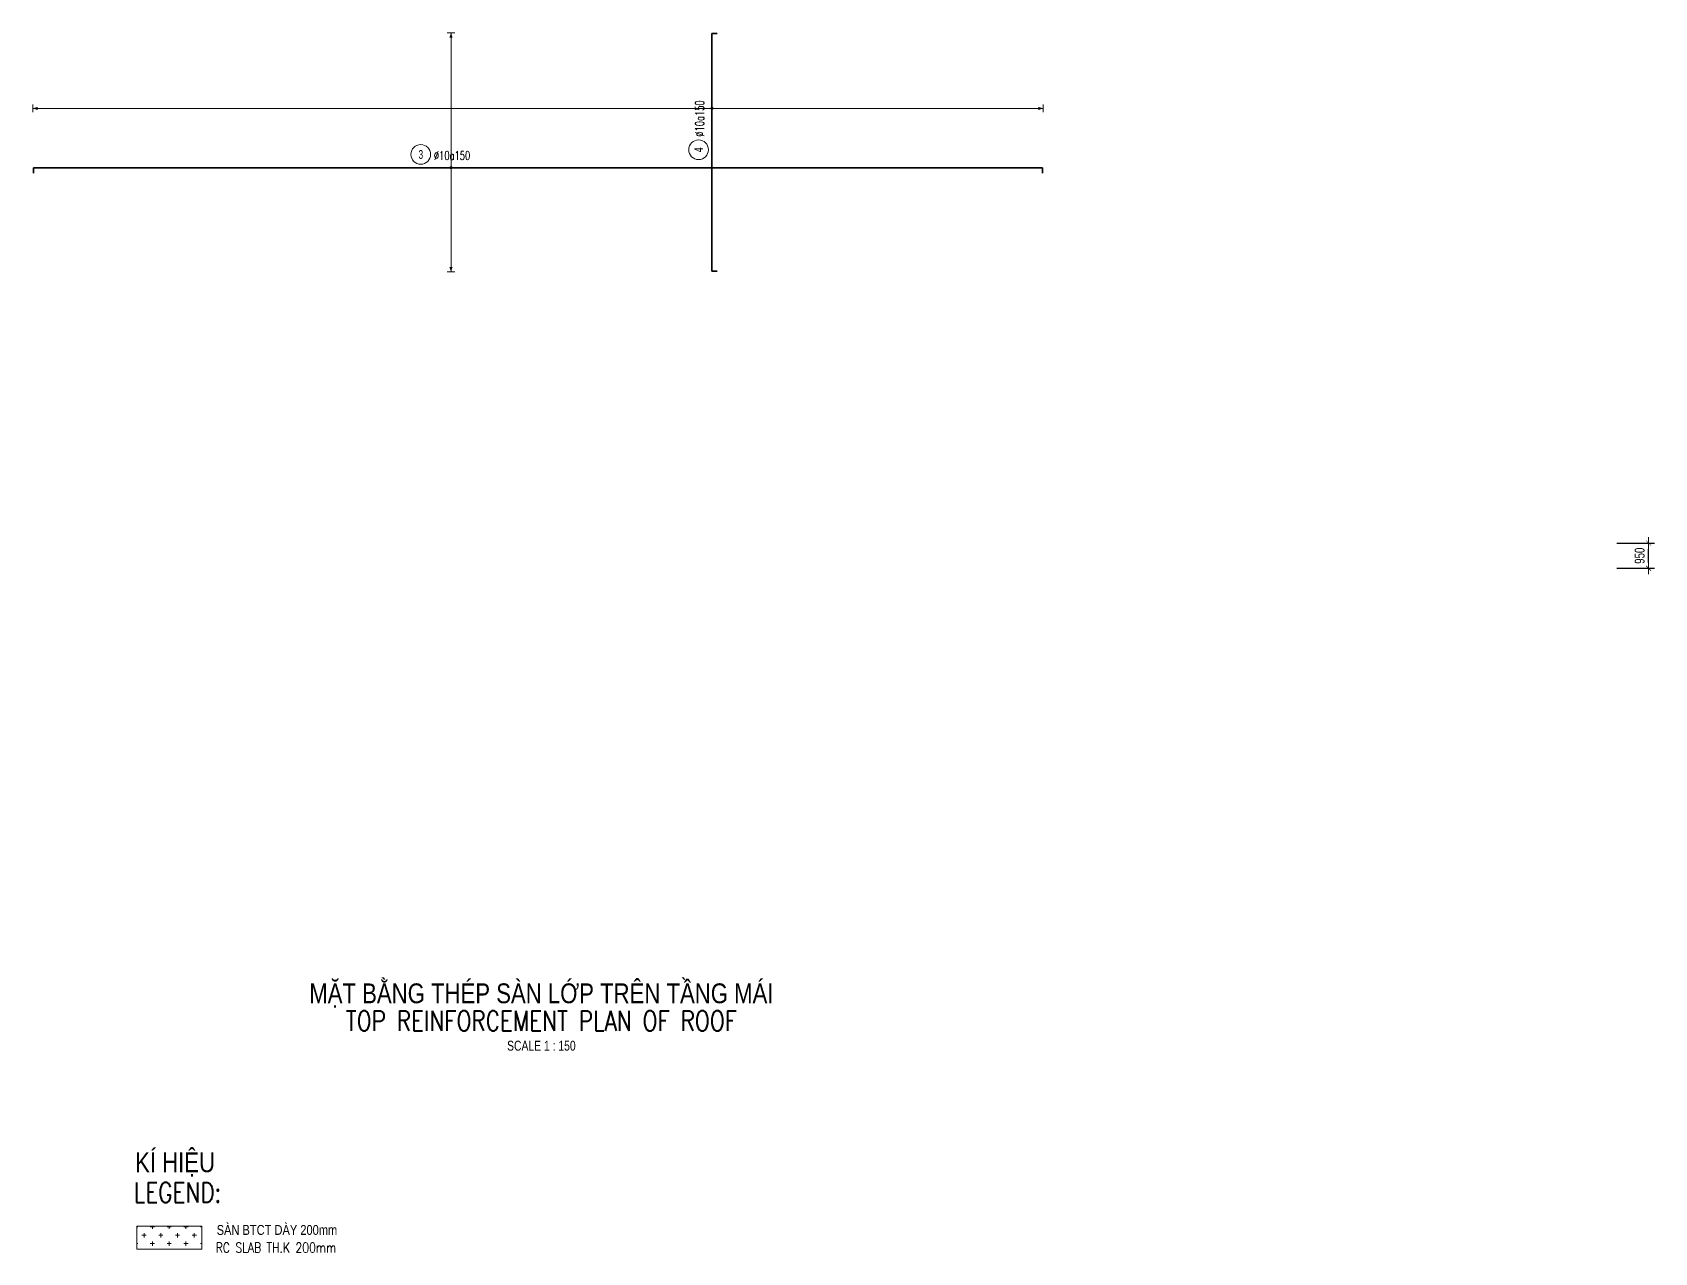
# Model space of a CAD drawing. Header units: millimetres. Extents: x 142010 to 329575, y -17961 to 50684.
# Drawn here: x 268160 to 329575, y -17961 to 28240 of the extents above; entities that cross this region are included whole.
import ezdxf
from ezdxf.enums import TextEntityAlignment as Align

# ---------------------------------------------------------------- set-up
doc = ezdxf.new("R2010")
doc.units = ezdxf.units.MM
doc.layers.get('0').update_dxf_attribs({"lineweight": 20})
doc.layers.get('Defpoints').update_dxf_attribs({"color": 151, "lineweight": 9})
for name, color, linetype, lineweight in [('NDC_S_ANNO', 7, 'Continuous', 20), ('NDC_S_DIM', 1, 'Continuous', 15), ('NDC_S_ENG TEXT', 2, 'Continuous', 20), ('NDC_S_ENG TITLE', 3, 'Continuous', 20), ('NDC_S_HATCH MATERIAL', 8, 'Continuous', 13), ('NDC_S_REBAR', 4, 'Continuous', 35), ('NDC_S_SLAB', 2, 'Continuous', 20), ('NDC_S_TEXT SYMBOL', 7, 'Continuous', 20), ('NDC_S_VN TEXT', 7, 'Continuous', 20), ('NDC_S_VN TITLE', 6, 'Continuous', 35)]:
    doc.layers.add(name, color=color, linetype=linetype, lineweight=lineweight)
doc.styles.add('$0$NDC_EN TXT', font='romans.shx', dxfattribs={"width": 0.8})
doc.styles.add('ARIAL', font='arial.ttf', dxfattribs={"width": 0.7})
doc.styles.add('NDC_ANNO', font='', dxfattribs={"width": 0.8})
doc.styles.add('NDC_DIM', font='', dxfattribs={"width": 0.75})
doc.styles.add('NDC_EN TXT', font='romans.shx', dxfattribs={"width": 0.8})
doc.styles.add('NDC_ROMANS', font='romans.shx', dxfattribs={"width": 0.7})
doc.styles.add('NDC_VIE TXT', font='arial.ttf', dxfattribs={"width": 0.8})
doc.styles.get('NDC_ANNO').set_extended_font_data('Dotum')
doc.styles.get('NDC_DIM').set_extended_font_data('Dotum')
doc.dimstyles.new('NDC_dim_150', dxfattribs={"dimscale": 150, "dimtxt": 2.5, "dimasz": 1.5, "dimexe": 1.5, "dimexo": 2.5, "dimgap": 1, "dimtad": 1, "dimdec": 0, "dimzin": 0, "dimdsep": 46, "dimtxsty": 'NDC_DIM', "dimblk": 'DIMMARK', "dimcen": 0.09, "dimdle": 1.2, "dimclrd": 1, "dimclre": 1, "dimclrt": 3, "dimadec": 0, "dimazin": 0, "dimtfac": 1, "dimtdec": 0, "dimtix": 1, "dimtofl": 0, "dimtmove": 0, "dimatfit": 3, "dimfxl": 8, "dimfxlon": 1, "dimtolj": 1, "dimtzin": 0, "dimarcsym": 0})

# ---------------------------------------------------------------- blocks, each defined once
blk = doc.blocks.new('DIMMARK')
at = {"layer": 'NDC_S_DIM', "color": 1}
blk.add_line((-1.5, 0), (1, 0), dxfattribs=at)
at = {"layer": 'NDC_S_DIM', "color": 2, "const_width": 0.1}
blk.add_lwpolyline([(-0.42, -0.42), (0.42, 0.42)], dxfattribs=at)
blk = doc.blocks.new('*D16')
at = {"layer": 'Defpoints', "color": 0, "ltscale": 100, "transparency": 16777216}
for p in [(314339, 8900), (329350, 8900), (314339, 7950)]:
    blk.add_point(p, dxfattribs=at)
at = {"layer": 'NDC_S_DIM', "color": 1, "lineweight": -2, "ltscale": 100, "transparency": 16777216}
for p, q in [((328150, 8900), (329575, 8900)), ((329350, 8175), (329350, 8675)), ((328150, 7950), (329575, 7950))]:
    blk.add_line(p, q, dxfattribs=at)
at = {"layer": 'NDC_S_DIM', "color": 1, "lineweight": -2, "ltscale": 100, "transparency": 16777216, "xscale": 225, "yscale": 225, "zscale": 225}
for p, rotation in [((329350, 8900), 90), ((329350, 7950), 270)]:
    blk.add_blockref('DIMMARK', p, dxfattribs=dict(at, rotation=rotation))
at = {"layer": 'NDC_S_DIM', "color": 3, "ltscale": 100, "transparency": 16777216, "insert": (329012, 8425), "char_height": 375, "attachment_point": 5, "rotation": 90, "style": 'NDC_DIM'}
blk.add_mtext('\\A1;950', dxfattribs=at)
blk = doc.blocks.new('Drawing name_symbol')
at = {"layer": 'NDC_S_ENG TITLE', "style": 'NDC_EN TXT', "width": 0.8}
blk.add_attdef('SECTDET1', text='', height=5, dxfattribs=at).set_placement((0, 1.01), align=Align.CENTER)
at = {"layer": 'NDC_S_TEXT SYMBOL', "lineweight": 25, "style": 'NDC_ANNO', "width": 0.8}
blk.add_attdef('SSCALE', text='', height=2.5, dxfattribs=at).set_placement((0, -4), align=Align.CENTER)
at = {"layer": 'NDC_S_VN TITLE', "style": 'NDC_VIE TXT', "width": 0.8}
blk.add_attdef('SECTDET2', text='', height=5, dxfattribs=at).set_placement((0, 7.97), align=Align.CENTER)
blk = doc.blocks.new('*U15')
h = blk.add_hatch(color=6)
edge = h.paths.add_edge_path()
edge.add_arc((4.81, 0), 0.3, 0, 360)
at = {"layer": 'NDC_S_DIM', "color": 6}
for q in [(4.81, 171.39), (4.81, -83.61)]:
    blk.add_line((4.81, 0), q, dxfattribs=at)
for points in [[(3.81, 171.39, 0.2, 0.2, 0), (5.81, 171.39, 0, 0, 0)], [(3.81, -83.61, 0.2, 0.2, 0), (5.81, -83.61, 0, 0, 0)]]:
    blk.add_lwpolyline(points, format="xyseb", dxfattribs=at)
at = {"layer": 'NDC_S_DIM'}
blk.add_circle((-5.62, 3.36), 2.48, dxfattribs=at)
at = {"layer": 'NDC_S_DIM', "color": 6}
blk.add_circle((4.81, 0), 0.3, dxfattribs=at)
for points in [[(4.41, 170.19), (4.81, 171.39), (5.21, 170.19)], [(4.41, -82.41), (4.81, -83.61), (5.21, -82.41)]]:
    blk.add_solid(points, dxfattribs=at)
at = {"layer": 'NDC_S_REBAR'}
for p, q in [((0, 0), (-36.27, 0)), ((-36.27, 0), (-36.27, -1.33)), ((0, 0), (23.73, 0)), ((23.73, 0), (23.73, -1.33)), ((-36.27, -1.33), (-36.27, -1.33)), ((23.73, -1.33), (23.73, -1.33))]:
    blk.add_line(p, q, dxfattribs=at)
at = {"layer": 'NDC_S_VN TEXT', "style": 'ARIAL', "width": 0.7}
blk.add_attdef('KHT', text='', height=2.2, dxfattribs=at).set_placement((-5.62, 3.36), align=Align.MIDDLE_CENTER)
at = {"layer": 'NDC_S_VN TEXT', "color": 3, "style": 'NDC_ROMANS', "width": 0.7}
blk.add_attdef('DKT', (-2.32, 1.98), '', height=2.2, dxfattribs=at)
blk = doc.blocks.new('*U14')
h = blk.add_hatch(color=6)
edge = h.paths.add_edge_path()
edge.add_arc((-75.12, 0), 0.3, 0, 360)
at = {"layer": 'NDC_S_DIM', "color": 6}
for q in [(-75.12, 34.06), (-75.12, -26.28)]:
    blk.add_line((-75.12, 0), q, dxfattribs=at)
for points in [[(-76.12, 34.06, 0.2, 0.2, 0), (-74.12, 34.06, 0, 0, 0)], [(-76.12, -26.28, 0.2, 0.2, 0), (-74.12, -26.28, 0, 0, 0)]]:
    blk.add_lwpolyline(points, format="xyseb", dxfattribs=at)
at = {"layer": 'NDC_S_DIM'}
blk.add_circle((-82.75, 3.36), 2.48, dxfattribs=at)
at = {"layer": 'NDC_S_DIM', "color": 6}
blk.add_circle((-75.12, 0), 0.3, dxfattribs=at)
for points in [[(-75.52, 32.86), (-75.12, 34.06), (-74.72, 32.86)], [(-75.52, -25.08), (-75.12, -26.28), (-74.72, -25.08)]]:
    blk.add_solid(points, dxfattribs=at)
at = {"layer": 'NDC_S_REBAR'}
for p, q in [((0, 0), (-180.51, 0)), ((-180.51, 0), (-180.51, -1.33)), ((0, 0), (74.16, 0)), ((74.16, 0), (74.16, -1.33)), ((-180.51, -1.33), (-180.51, -1.33)), ((74.16, -1.33), (74.16, -1.33))]:
    blk.add_line(p, q, dxfattribs=at)
at = {"layer": 'NDC_S_VN TEXT', "style": 'ARIAL', "width": 0.7}
blk.add_attdef('KHT', text='', height=2.2, dxfattribs=at).set_placement((-82.75, 3.36), align=Align.MIDDLE_CENTER)
at = {"layer": 'NDC_S_VN TEXT', "color": 3, "style": 'NDC_ROMANS', "width": 0.7}
blk.add_attdef('DKT', (-79.45, 1.98), '', height=2.2, dxfattribs=at)

msp = doc.modelspace()

# ---------------------------------------------------------------- hatches: boundary and pattern name
at = {"layer": 'NDC_S_HATCH MATERIAL', "ltscale": 100}
h = msp.add_hatch(dxfattribs=at)
h.set_pattern_fill('CROSS', color=256, scale=50)
h.set_pattern_definition([(0, (68152, -8733.27), (317.5, 317.5), [158.75, -476.25]), (90, (68231.38, -8812.65), (-317.5, 317.5), [158.75, -476.25])])
h.paths.add_polyline_path([(272109.8, -16964.2), (272109.8, -17828.3), (274568.2, -17828.3), (274568.2, -16964.2)])

# ---------------------------------------------------------------- linework, layer by layer
at = {"layer": 'NDC_S_SLAB'}
msp.add_lwpolyline([(272109.8, -16964.2), (274568.2, -16964.2), (274568.2, -17828.3), (272109.8, -17828.3)], close=True, dxfattribs=at)

# ---------------------------------------------------------------- block references
at = {"layer": 'NDC_S_ANNO', "xscale": 150, "yscale": 150, "zscale": 150}
msp.add_blockref('Drawing name_symbol', (287428.9, -9715.1), dxfattribs=at).add_auto_attribs({'SECTDET1': 'TOP REINFORCEMENT PLAN OF ROOF', 'SECTDET2': 'MẶT BẰNG THÉP SÀN LỚP TRÊN TẦNG MÁI', 'SSCALE': 'SCALE 1 : 150'})
at = {"layer": 'NDC_S_REBAR', "xscale": 150, "yscale": 150, "zscale": 150, "rotation": 90}
msp.add_blockref('*U15', (293883.8, 24640.4), dxfattribs=at).add_auto_attribs({'KHT': '4', 'DKT': '%%c10a150'})
at = {"layer": 'NDC_S_REBAR', "xscale": 150, "yscale": 150, "zscale": 150}
msp.add_blockref('*U14', (295276.4, 23116.4), dxfattribs=at).add_auto_attribs({'KHT': '3', 'DKT': '%%c10a150'})

# ---------------------------------------------------------------- texts
at = {"layer": 'NDC_S_ENG TEXT', "style": '$0$NDC_EN TXT', "width": 0.8}
for s, height, p in [('LEGEND:', 750, (271995.4, -16059.5)), ('RC SLAB TH.K 200mm', 375, (275097, -17961))]:
    msp.add_text(s, height=height, dxfattribs=at).set_placement(p)
at = {"layer": 'NDC_S_VN TEXT', "style": 'NDC_VIE TXT', "width": 0.8}
msp.add_text('KÍ HIỆU', height=750, dxfattribs=at).set_placement((272045.7, -14168.4), align=Align.TOP_LEFT)
msp.add_text('SÀN BTCT DÀY 200mm', height=375, dxfattribs=at).set_placement((275135.3, -17292.2))

# ---------------------------------------------------------------- dimensions: what is measured, and where the dimension line sits
at = {"layer": 'NDC_S_DIM', "ltscale": 100}
dim = msp.add_linear_dim(base=(329350, 8900), p1=(314338.6, 7950), p2=(314338.6, 8900), angle=90, dimstyle='NDC_dim_150', dxfattribs=at)
dim.commit()
dim.dimension.update_dxf_attribs({"geometry": '*D16', "text_midpoint": (329012.2, 8425)})

doc.saveas('drawing.dxf')
